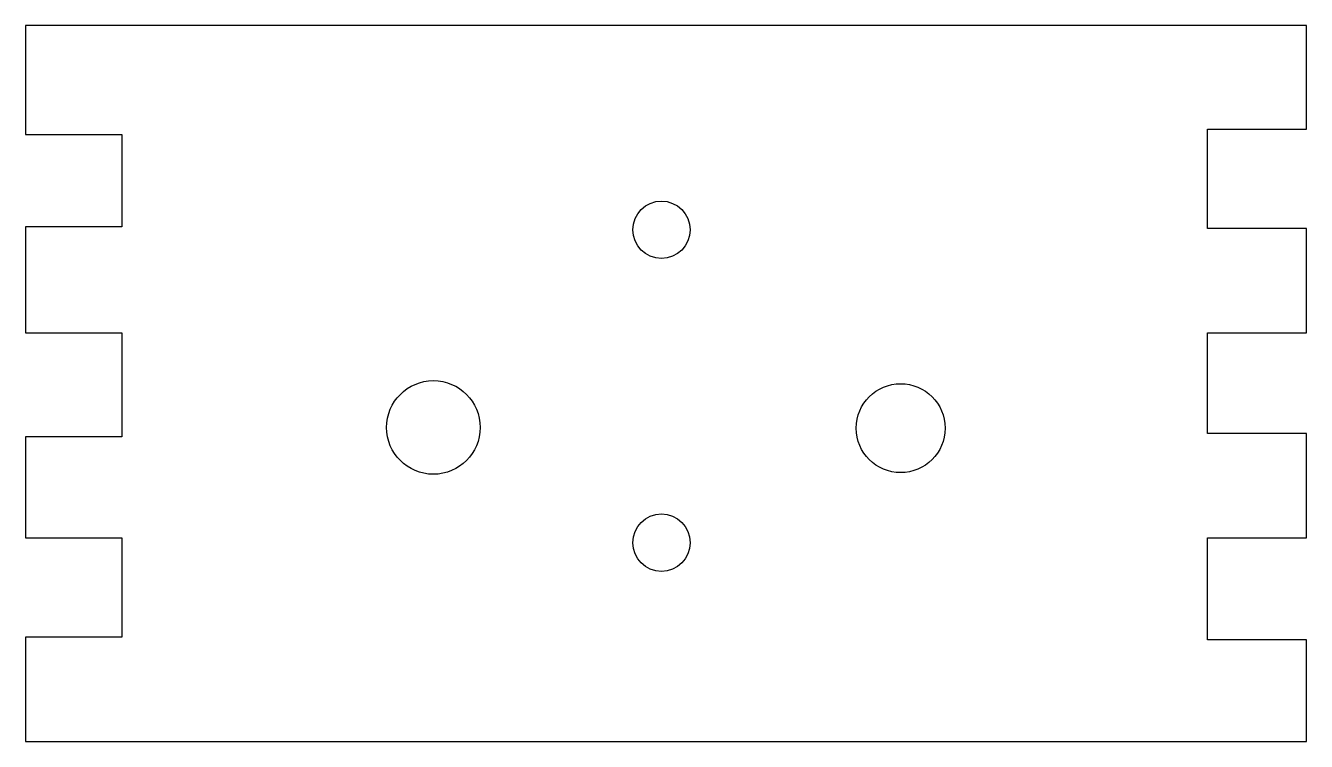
# Model space of a CAD drawing. Header units: millimetres. Extents: x -115.1 to -73.8, y -28.6 to -5.5.
import ezdxf

# ---------------------------------------------------------------- set-up
doc = ezdxf.new("R2010")
doc.units = ezdxf.units.MM
doc.layers.get('0').update_dxf_attribs({"linetype": 'CONTINUOUS'})

msp = doc.modelspace()

# ---------------------------------------------------------------- linework, layer by layer
msp.add_lwpolyline([(-73.816, -25.283), (-77, -25.283), (-77, -22), (-73.816, -22), (-73.816, -18.632), (-77, -18.632), (-77, -15.391), (-73.816, -15.391), (-73.816, -12.024), (-77, -12.024), (-77, -8.824), (-73.816, -8.824), (-73.816, -5.492), (-115.096, -5.492), (-115.096, -9), (-112, -9), (-112, -11.973), (-115.096, -11.973), (-115.096, -15.392), (-112, -15.392), (-112, -18.745), (-115.096, -18.745), (-115.096, -22), (-112, -22), (-112, -25.193), (-115.096, -25.193), (-115.096, -28.553), (-73.816, -28.553)], close=True)
for centre, radius in [((-94.601, -12.07), 0.925), ((-101.952, -18.439), 1.508), ((-86.891, -18.462), 1.432), ((-94.601, -22.151), 0.925)]:
    msp.add_circle(centre, radius)

doc.saveas('drawing.dxf')
